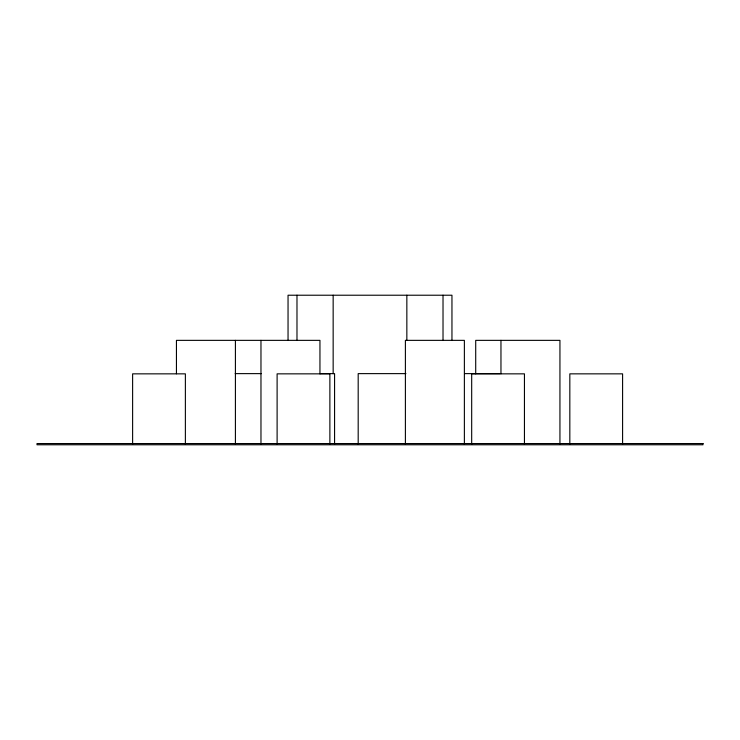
<?xml version="1.0" encoding="UTF-8"?>
<svg xmlns="http://www.w3.org/2000/svg" width="740" height="740" viewBox="0 0 740 740"><rect width="100%" height="100%" fill="white"/><g stroke="black" fill="none" stroke-linecap="round" stroke-linejoin="round"><path stroke-width="1.11" d="M235.163 373.626L261.303 373.626M319.8 373.626L334.572 373.626L334.572 444.167M405.927 373.626L358.188 373.626L358.188 444.167M464.739 373.626L499.972 373.626M622.59 444.167L622.59 373.848L569.828 373.848L569.828 444.167M559.94 444.167L559.94 340.354L475.709 340.354L475.709 373.802M524.447 444.167L524.447 373.848L471.685 373.848L471.685 444.167M500.962 340.354L500.962 373.802M464.378 444.167L464.378 340.354L405.4 340.354L405.4 444.167M451.955 340.252L451.955 295.223L288.045 295.223L288.045 340.252M443.019 295.223L443.019 340.252M406.843 295.223L406.843 340.252M333.157 295.223L333.157 373.737M329.874 444.167L329.874 373.848L277.111 373.848L277.111 444.167M319.948 373.802L319.948 340.354L176.444 340.354L176.444 373.802M296.981 295.223L296.981 340.252M260.97 340.354L260.97 444.167M235.413 340.354L235.413 444.167M185.379 444.167L185.379 373.848L132.617 373.848L132.617 444.167M703 443.556L37 443.556L37 444.777L703 444.777L703 443.556"/></g></svg>
